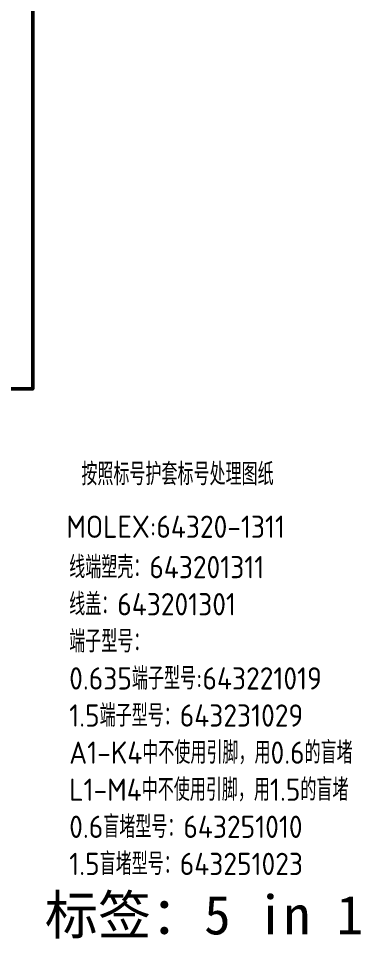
# Model space of a CAD drawing. Header units: millimetres. Extents: x 1762 to 3573, y 2019 to 2959.
# Drawn here: x 2825.8 to 2856.6, y 2454.1 to 2536.8 of the extents above; entities that cross this region are included whole.
import ezdxf

# ---------------------------------------------------------------- set-up
doc = ezdxf.new("R2010")
doc.units = ezdxf.units.MM
doc.layers.add('1轮廓实线层', color=7, linetype='Continuous', lineweight=50)
doc.layers.add('AM60', color=3, linetype='Continuous', lineweight=25)
doc.styles.get("Standard").update_dxf_attribs({"font": 'arial.ttf'})

msp = doc.modelspace()

# ---------------------------------------------------------------- linework, layer by layer
at = {"layer": '1轮廓实线层', "color": 2}
msp.add_lwpolyline([(2751.417, 2582.491), (2827.098, 2582.491), (2827.098, 2503.487), (2751.417, 2503.487)], close=True, dxfattribs=at)

# ---------------------------------------------------------------- texts
at = {"layer": 'AM60', "attachment_point": 1}
for s, width, insert, char_height in [('{\\Fisocp,gbcbig|c134;\\C3;按照标号护套标号处理图纸}', 36.31, (2831.468, 2496.827), 2), ('{\\Fisocp,gbcbig|c134;\\C3;MOLEX:64320-1311}', 36.31, (2830.123, 2492.098), 2), ('{\\fSimSun|b0|i0|c134|p2;\\C3;标签：5 in 1}', 50.04824, (2828.181, 2457.957), 3.5)]:
    msp.add_mtext_dynamic_manual_height_columns(s, width=width, gutter_width=12.5, heights=[0], dxfattribs=dict(at, insert=insert, char_height=char_height))
at = {"layer": 'AM60', "color": 2, "insert": (2830.375, 2488.466), "char_height": 2, "attachment_point": 1}
msp.add_mtext_dynamic_manual_height_columns('{\\Fisocp,gbcbig|c134;\\C3;线端塑壳：643201311\\P线盖：643201301\\P端子型号：\\P0.635端子型号:643221019\\P1.5端子型号：643231029\\PA1-K4中不使用引脚，用0.6的盲堵\\PL1-M4中不使用引脚，用1.5的盲堵\\P0.6盲堵型号：643251010\\P1.5盲堵型号：643251023}', width=32.98, gutter_width=12.5, heights=[0], dxfattribs=at)

doc.saveas('drawing.dxf')
